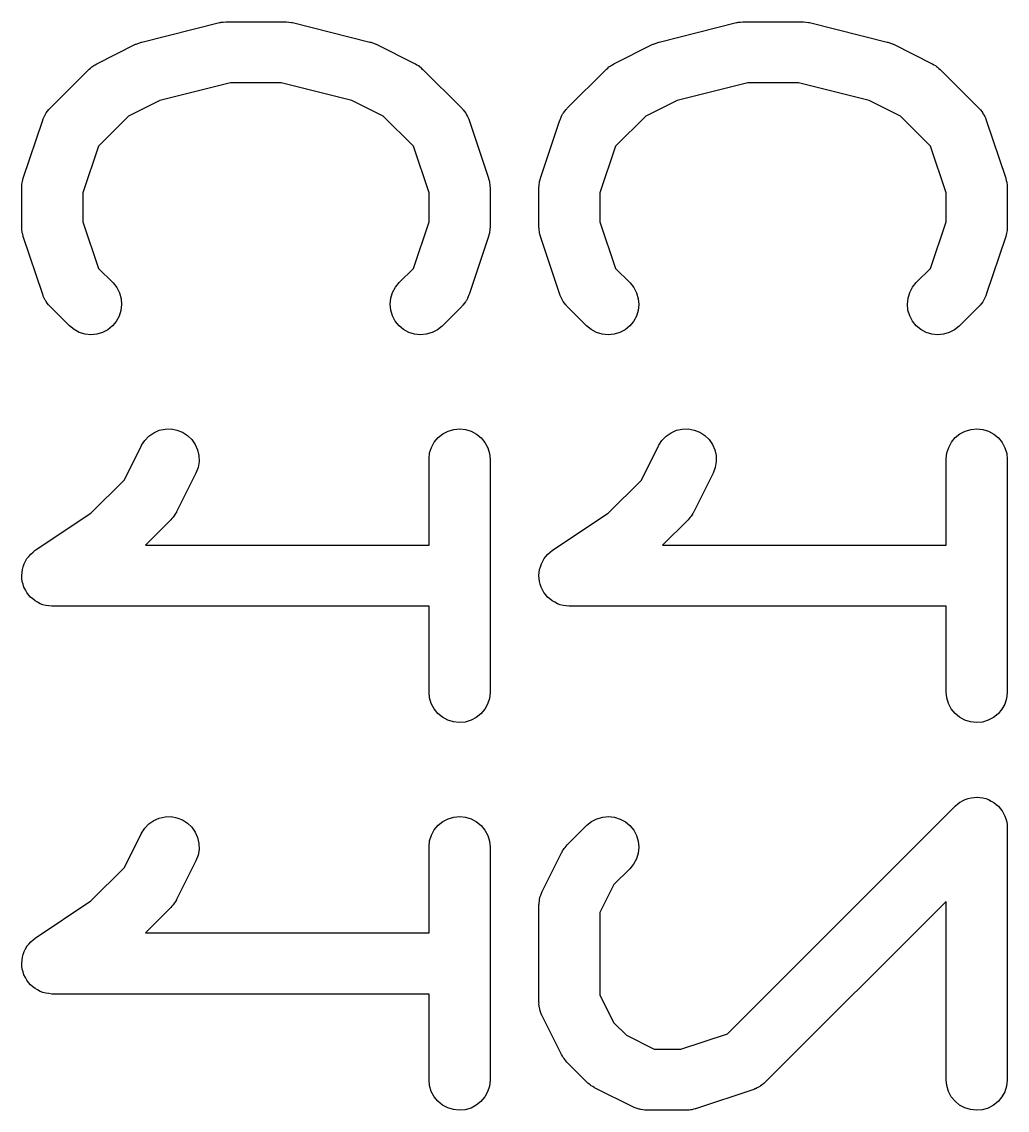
# Model space of a CAD drawing. Extents: x 4.68 to 8.48, y -4.54 to -1.84.
# Drawn here: x 6.3505 to 6.4458, y -4.5401 to -4.4349 of the extents above; entities that cross this region are included whole.
import ezdxf

# ---------------------------------------------------------------- set-up
doc = ezdxf.new("R2010")
doc.units = 0
doc.header["$MEASUREMENT"] = 0
doc.layers.add('BLACK', color=7, linetype='CONTINUOUS')

msp = doc.modelspace()

# ---------------------------------------------------------------- linework, layer by layer
at = {"layer": 'BLACK', "linetype": 'CONTINUOUS'}
for p, q in [((6.3621, -4.43683), (6.3696, -4.43495)), ((6.3696, -4.43495), (6.36964, -4.43494)), ((6.36964, -4.43494), (6.36969, -4.43494)), ((6.36969, -4.43494), (6.36974, -4.43492)), ((6.36974, -4.43492), (6.36997, -4.4349)), ((6.36997, -4.4349), (6.37021, -4.43487)), ((6.37021, -4.43487), (6.37026, -4.43487)), ((6.37026, -4.43487), (6.37031, -4.43487)), ((6.37031, -4.43487), (6.37594, -4.43487)), ((6.37594, -4.43487), (6.37598, -4.43487)), ((6.37598, -4.43487), (6.37603, -4.43487)), ((6.37603, -4.43487), (6.37608, -4.43487)), ((6.37608, -4.43487), (6.37632, -4.4349)), ((6.37632, -4.4349), (6.37655, -4.43493)), ((6.37655, -4.43493), (6.3766, -4.43495)), ((6.3766, -4.43495), (6.37665, -4.43495)), ((6.37665, -4.43495), (6.38415, -4.43683)), ((6.4121, -4.43683), (6.4196, -4.43495)), ((6.4196, -4.43495), (6.41964, -4.43494)), ((6.41964, -4.43494), (6.41969, -4.43494)), ((6.41969, -4.43494), (6.41974, -4.43492)), ((6.41974, -4.43492), (6.41997, -4.4349)), ((6.41997, -4.4349), (6.42021, -4.43487)), ((6.42021, -4.43487), (6.42026, -4.43487)), ((6.42026, -4.43487), (6.42031, -4.43487)), ((6.42031, -4.43487), (6.42594, -4.43487)), ((6.42594, -4.43487), (6.42598, -4.43487)), ((6.42598, -4.43487), (6.42603, -4.43487)), ((6.42603, -4.43487), (6.42608, -4.43487)), ((6.42608, -4.43487), (6.42632, -4.4349)), ((6.42632, -4.4349), (6.42655, -4.43493)), ((6.42655, -4.43493), (6.4266, -4.43495)), ((6.4266, -4.43495), (6.42665, -4.43495)), ((6.42665, -4.43495), (6.43415, -4.43683)), ((6.35774, -4.43893), (6.36149, -4.43705)), ((6.36149, -4.43705), (6.36153, -4.43703)), ((6.36153, -4.43703), (6.36154, -4.43703)), ((6.36154, -4.43703), (6.36156, -4.43702)), ((6.36156, -4.43702), (6.36181, -4.43693)), ((6.36181, -4.43693), (6.36207, -4.43684)), ((6.36207, -4.43684), (6.36208, -4.43683)), ((6.36208, -4.43683), (6.3621, -4.43683)), ((6.38415, -4.43683), (6.38419, -4.43684)), ((6.38419, -4.43684), (6.38421, -4.43684)), ((6.38421, -4.43684), (6.38422, -4.43685)), ((6.38422, -4.43685), (6.38448, -4.43694)), ((6.38448, -4.43694), (6.38473, -4.43704)), ((6.38473, -4.43704), (6.38474, -4.43705)), ((6.38474, -4.43705), (6.38476, -4.43705)), ((6.38476, -4.43705), (6.38851, -4.43893)), ((6.40774, -4.43893), (6.41149, -4.43705)), ((6.41149, -4.43705), (6.41153, -4.43703)), ((6.41153, -4.43703), (6.41154, -4.43703)), ((6.41154, -4.43703), (6.41156, -4.43702)), ((6.41156, -4.43702), (6.41181, -4.43693)), ((6.41181, -4.43693), (6.41207, -4.43684)), ((6.41207, -4.43684), (6.41208, -4.43683)), ((6.41208, -4.43683), (6.4121, -4.43683)), ((6.43415, -4.43683), (6.43419, -4.43684)), ((6.43419, -4.43684), (6.43421, -4.43684)), ((6.43421, -4.43684), (6.43422, -4.43685)), ((6.43422, -4.43685), (6.43448, -4.43694)), ((6.43448, -4.43694), (6.43473, -4.43704)), ((6.43473, -4.43704), (6.43474, -4.43705)), ((6.43474, -4.43705), (6.43476, -4.43705)), ((6.43476, -4.43705), (6.43851, -4.43893)), ((6.35323, -4.44323), (6.35698, -4.43948)), ((6.35698, -4.43948), (6.35701, -4.43945)), ((6.35701, -4.43945), (6.35714, -4.43935)), ((6.35714, -4.43935), (6.35726, -4.43923)), ((6.35726, -4.43923), (6.35736, -4.43917)), ((6.35736, -4.43917), (6.35746, -4.43909)), ((6.35746, -4.43909), (6.3576, -4.43902)), ((6.3576, -4.43902), (6.35774, -4.43893)), ((6.38851, -4.43893), (6.38854, -4.43895)), ((6.38854, -4.43895), (6.38868, -4.43904)), ((6.38868, -4.43904), (6.38883, -4.43911)), ((6.38883, -4.43911), (6.38892, -4.43919)), ((6.38892, -4.43919), (6.38903, -4.43926)), ((6.38903, -4.43926), (6.38915, -4.43938)), ((6.38915, -4.43938), (6.38927, -4.43948)), ((6.38927, -4.43948), (6.39302, -4.44323)), ((6.40323, -4.44323), (6.40698, -4.43948)), ((6.40698, -4.43948), (6.40701, -4.43945)), ((6.40701, -4.43945), (6.40714, -4.43935)), ((6.40714, -4.43935), (6.40726, -4.43923)), ((6.40726, -4.43923), (6.40736, -4.43917)), ((6.40736, -4.43917), (6.40746, -4.43909)), ((6.40746, -4.43909), (6.4076, -4.43902)), ((6.4076, -4.43902), (6.40774, -4.43893)), ((6.43851, -4.43893), (6.43854, -4.43895)), ((6.43854, -4.43895), (6.43868, -4.43904)), ((6.43868, -4.43904), (6.43883, -4.43911)), ((6.43883, -4.43911), (6.43892, -4.43919)), ((6.43892, -4.43919), (6.43903, -4.43926)), ((6.43903, -4.43926), (6.43915, -4.43938)), ((6.43915, -4.43938), (6.43927, -4.43948)), ((6.43927, -4.43948), (6.44302, -4.44323)), ((6.37068, -4.44077), (6.36384, -4.44248)), ((6.37557, -4.44077), (6.37068, -4.44077)), ((6.38241, -4.44248), (6.37557, -4.44077)), ((6.42068, -4.44077), (6.41384, -4.44248)), ((6.42557, -4.44077), (6.42068, -4.44077)), ((6.43241, -4.44248), (6.42557, -4.44077)), ((6.36384, -4.44248), (6.36081, -4.44399)), ((6.38544, -4.44399), (6.38241, -4.44248)), ((6.41384, -4.44248), (6.41081, -4.44399)), ((6.43544, -4.44399), (6.43241, -4.44248)), ((6.35259, -4.44418), (6.35268, -4.444)), ((6.35268, -4.444), (6.35277, -4.44382)), ((6.35277, -4.44382), (6.35282, -4.44375)), ((6.35282, -4.44375), (6.35286, -4.44368)), ((6.35286, -4.44368), (6.35299, -4.44352)), ((6.35299, -4.44352), (6.35311, -4.44336)), ((6.35311, -4.44336), (6.35317, -4.4433)), ((6.35317, -4.4433), (6.35323, -4.44323)), ((6.36081, -4.44399), (6.3579, -4.44691)), ((6.38835, -4.44691), (6.38544, -4.44399)), ((6.39302, -4.44323), (6.39305, -4.44326)), ((6.39305, -4.44326), (6.39311, -4.44333)), ((6.39311, -4.44333), (6.39317, -4.44339)), ((6.39317, -4.44339), (6.39329, -4.44355)), ((6.39329, -4.44355), (6.39341, -4.44371)), ((6.39341, -4.44371), (6.39345, -4.44379)), ((6.39345, -4.44379), (6.3935, -4.44386)), ((6.3935, -4.44386), (6.39358, -4.44404)), ((6.39358, -4.44404), (6.39368, -4.44422)), ((6.40259, -4.44418), (6.40268, -4.444)), ((6.40268, -4.444), (6.40277, -4.44382)), ((6.40277, -4.44382), (6.40282, -4.44375)), ((6.40282, -4.44375), (6.40286, -4.44368)), ((6.40286, -4.44368), (6.40299, -4.44352)), ((6.40299, -4.44352), (6.40311, -4.44336)), ((6.40311, -4.44336), (6.40317, -4.4433)), ((6.40317, -4.4433), (6.40323, -4.44323)), ((6.41081, -4.44399), (6.4079, -4.44691)), ((6.43835, -4.44691), (6.43544, -4.44399)), ((6.44302, -4.44323), (6.44305, -4.44326)), ((6.44305, -4.44326), (6.44311, -4.44333)), ((6.44311, -4.44333), (6.44317, -4.44339)), ((6.44317, -4.44339), (6.44329, -4.44355)), ((6.44329, -4.44355), (6.44341, -4.44371)), ((6.44341, -4.44371), (6.44345, -4.44379)), ((6.44345, -4.44379), (6.4435, -4.44386)), ((6.4435, -4.44386), (6.44358, -4.44404)), ((6.44358, -4.44404), (6.44368, -4.44422)), ((6.35064, -4.45001), (6.35251, -4.44438)), ((6.35251, -4.44438), (6.35253, -4.44434)), ((6.35253, -4.44434), (6.35256, -4.44427)), ((6.35256, -4.44427), (6.35259, -4.44418)), ((6.39368, -4.44422), (6.3937, -4.4443)), ((6.3937, -4.4443), (6.39374, -4.44438)), ((6.39374, -4.44438), (6.39561, -4.45001)), ((6.40064, -4.45001), (6.40251, -4.44438)), ((6.40251, -4.44438), (6.40253, -4.44434)), ((6.40253, -4.44434), (6.40256, -4.44427)), ((6.40256, -4.44427), (6.40259, -4.44418)), ((6.44368, -4.44422), (6.4437, -4.4443)), ((6.4437, -4.4443), (6.44374, -4.44438)), ((6.44374, -4.44438), (6.44561, -4.45001)), ((6.3579, -4.44691), (6.35639, -4.45142)), ((6.38986, -4.45142), (6.38835, -4.44691)), ((6.4079, -4.44691), (6.40639, -4.45142)), ((6.43986, -4.45142), (6.43835, -4.44691)), ((6.35054, -4.45045), (6.35055, -4.45033)), ((6.35055, -4.45033), (6.3506, -4.45017)), ((6.3506, -4.45017), (6.35064, -4.45001)), ((6.39561, -4.45001), (6.39562, -4.45005)), ((6.39562, -4.45005), (6.39566, -4.45021)), ((6.39566, -4.45021), (6.39571, -4.45037)), ((6.39571, -4.45037), (6.39572, -4.45049)), ((6.40054, -4.45045), (6.40055, -4.45033)), ((6.40055, -4.45033), (6.4006, -4.45017)), ((6.4006, -4.45017), (6.40064, -4.45001)), ((6.44561, -4.45001), (6.44562, -4.45005)), ((6.44562, -4.45005), (6.44566, -4.45021)), ((6.44566, -4.45021), (6.44571, -4.45037)), ((6.44571, -4.45037), (6.44572, -4.45049)), ((6.35049, -4.4509), (6.35051, -4.45074)), ((6.35049, -4.45094), (6.35049, -4.4509)), ((6.35049, -4.45469), (6.35049, -4.45094)), ((6.35051, -4.45057), (6.35054, -4.45045)), ((6.35051, -4.45074), (6.35051, -4.45057)), ((6.35639, -4.45142), (6.35639, -4.45421)), ((6.38986, -4.45421), (6.38986, -4.45142)), ((6.39572, -4.45049), (6.39574, -4.45061)), ((6.39574, -4.45061), (6.39575, -4.45078)), ((6.39575, -4.45078), (6.39576, -4.45094)), ((6.39576, -4.45094), (6.39576, -4.45469)), ((6.40049, -4.4509), (6.40051, -4.45074)), ((6.40049, -4.45094), (6.40049, -4.4509)), ((6.40049, -4.45469), (6.40049, -4.45094)), ((6.40051, -4.45057), (6.40054, -4.45045)), ((6.40051, -4.45074), (6.40051, -4.45057)), ((6.40639, -4.45142), (6.40639, -4.45421)), ((6.43986, -4.45421), (6.43986, -4.45142)), ((6.44572, -4.45049), (6.44574, -4.45061)), ((6.44574, -4.45061), (6.44575, -4.45078)), ((6.44575, -4.45078), (6.44576, -4.45094)), ((6.44576, -4.45094), (6.44576, -4.45469)), ((6.35639, -4.45421), (6.3579, -4.45872)), ((6.38835, -4.45872), (6.38986, -4.45421)), ((6.40639, -4.45421), (6.4079, -4.45872)), ((6.43835, -4.45872), (6.43986, -4.45421)), ((6.3505, -4.45486), (6.35049, -4.45469)), ((6.35051, -4.45502), (6.3505, -4.45486)), ((6.35053, -4.45514), (6.35051, -4.45502)), ((6.35054, -4.45527), (6.35053, -4.45514)), ((6.35059, -4.45542), (6.35054, -4.45527)), ((6.35063, -4.45559), (6.35059, -4.45542)), ((6.35064, -4.45563), (6.35063, -4.45559)), ((6.35251, -4.46125), (6.35064, -4.45563)), ((6.39561, -4.45563), (6.39374, -4.46125)), ((6.39565, -4.45546), (6.39561, -4.45563)), ((6.3957, -4.45531), (6.39565, -4.45546)), ((6.39571, -4.45518), (6.3957, -4.45531)), ((6.39574, -4.45506), (6.39571, -4.45518)), ((6.39576, -4.45473), (6.39574, -4.4549)), ((6.39574, -4.4549), (6.39574, -4.45506)), ((6.39576, -4.45469), (6.39576, -4.45473)), ((6.4005, -4.45486), (6.40049, -4.45469)), ((6.40051, -4.45502), (6.4005, -4.45486)), ((6.40053, -4.45514), (6.40051, -4.45502)), ((6.40054, -4.45527), (6.40053, -4.45514)), ((6.40059, -4.45542), (6.40054, -4.45527)), ((6.40063, -4.45559), (6.40059, -4.45542)), ((6.40064, -4.45563), (6.40063, -4.45559)), ((6.40251, -4.46125), (6.40064, -4.45563)), ((6.44561, -4.45563), (6.44374, -4.46125)), ((6.44565, -4.45546), (6.44561, -4.45563)), ((6.4457, -4.45531), (6.44565, -4.45546)), ((6.44571, -4.45518), (6.4457, -4.45531)), ((6.44574, -4.45506), (6.44571, -4.45518)), ((6.44576, -4.45473), (6.44574, -4.4549)), ((6.44574, -4.4549), (6.44574, -4.45506)), ((6.44576, -4.45469), (6.44576, -4.45473)), ((6.3579, -4.45872), (6.35928, -4.4601)), ((6.38697, -4.4601), (6.38835, -4.45872)), ((6.4079, -4.45872), (6.40928, -4.4601)), ((6.43697, -4.4601), (6.43835, -4.45872)), ((6.35928, -4.4601), (6.35931, -4.46013)), ((6.35931, -4.46013), (6.35967, -4.46058)), ((6.35967, -4.46058), (6.35993, -4.46109)), ((6.38633, -4.46106), (6.38661, -4.46055)), ((6.38661, -4.46055), (6.38697, -4.4601)), ((6.40928, -4.4601), (6.40931, -4.46013)), ((6.40931, -4.46013), (6.40967, -4.46058)), ((6.40967, -4.46058), (6.40993, -4.46109)), ((6.43633, -4.46106), (6.43661, -4.46055)), ((6.43661, -4.46055), (6.43697, -4.4601)), ((6.35255, -4.46133), (6.35251, -4.46125)), ((6.35257, -4.46141), (6.35255, -4.46133)), ((6.35267, -4.46159), (6.35257, -4.46141)), ((6.35275, -4.46178), (6.35267, -4.46159)), ((6.3528, -4.46185), (6.35275, -4.46178)), ((6.35284, -4.46192), (6.3528, -4.46185)), ((6.35296, -4.46208), (6.35284, -4.46192)), ((6.35993, -4.46109), (6.36009, -4.46165)), ((6.36009, -4.46165), (6.36014, -4.46222)), ((6.38611, -4.46218), (6.38617, -4.46161)), ((6.38617, -4.46161), (6.38633, -4.46106)), ((6.39339, -4.46196), (6.39326, -4.46211)), ((6.39343, -4.46188), (6.39339, -4.46196)), ((6.39348, -4.46181), (6.39343, -4.46188)), ((6.39357, -4.46163), (6.39348, -4.46181)), ((6.39366, -4.46145), (6.39357, -4.46163)), ((6.39369, -4.46137), (6.39366, -4.46145)), ((6.39372, -4.46129), (6.39369, -4.46137)), ((6.39374, -4.46125), (6.39372, -4.46129)), ((6.40255, -4.46133), (6.40251, -4.46125)), ((6.40257, -4.46141), (6.40255, -4.46133)), ((6.40267, -4.46159), (6.40257, -4.46141)), ((6.40275, -4.46178), (6.40267, -4.46159)), ((6.4028, -4.46185), (6.40275, -4.46178)), ((6.40284, -4.46192), (6.4028, -4.46185)), ((6.40296, -4.46208), (6.40284, -4.46192)), ((6.40993, -4.46109), (6.41009, -4.46165)), ((6.41009, -4.46165), (6.41014, -4.46222)), ((6.43611, -4.46218), (6.43617, -4.46161)), ((6.43617, -4.46161), (6.43633, -4.46106)), ((6.44339, -4.46196), (6.44326, -4.46211)), ((6.44343, -4.46188), (6.44339, -4.46196)), ((6.44348, -4.46181), (6.44343, -4.46188)), ((6.44357, -4.46163), (6.44348, -4.46181)), ((6.44366, -4.46145), (6.44357, -4.46163)), ((6.44369, -4.46137), (6.44366, -4.46145)), ((6.44372, -4.46129), (6.44369, -4.46137)), ((6.44374, -4.46125), (6.44372, -4.46129)), ((6.35308, -4.46225), (6.35296, -4.46208)), ((6.35314, -4.46231), (6.35308, -4.46225)), ((6.3532, -4.46237), (6.35314, -4.46231)), ((6.35323, -4.4624), (6.3532, -4.46237)), ((6.3551, -4.46428), (6.35323, -4.4624)), ((6.36008, -4.46279), (6.35991, -4.46334)), ((6.36014, -4.46222), (6.36008, -4.46279)), ((6.38616, -4.46275), (6.38611, -4.46218)), ((6.38633, -4.46331), (6.38616, -4.46275)), ((6.39302, -4.4624), (6.39115, -4.46428)), ((6.39308, -4.46234), (6.39302, -4.4624)), ((6.39314, -4.46228), (6.39308, -4.46234)), ((6.39326, -4.46211), (6.39314, -4.46228)), ((6.40308, -4.46225), (6.40296, -4.46208)), ((6.40314, -4.46231), (6.40308, -4.46225)), ((6.4032, -4.46237), (6.40314, -4.46231)), ((6.40323, -4.4624), (6.4032, -4.46237)), ((6.4051, -4.46428), (6.40323, -4.4624)), ((6.41008, -4.46279), (6.40991, -4.46334)), ((6.41014, -4.46222), (6.41008, -4.46279)), ((6.43616, -4.46275), (6.43611, -4.46218)), ((6.43633, -4.46331), (6.43616, -4.46275)), ((6.44302, -4.4624), (6.44115, -4.46428)), ((6.44308, -4.46234), (6.44302, -4.4624)), ((6.44314, -4.46228), (6.44308, -4.46234)), ((6.44326, -4.46211), (6.44314, -4.46228)), ((6.35963, -4.46385), (6.35926, -4.46429)), ((6.35991, -4.46334), (6.35963, -4.46385)), ((6.3866, -4.46382), (6.38633, -4.46331)), ((6.38696, -4.46426), (6.3866, -4.46382)), ((6.40963, -4.46385), (6.40926, -4.46429)), ((6.40991, -4.46334), (6.40963, -4.46385)), ((6.4366, -4.46382), (6.43633, -4.46331)), ((6.43696, -4.46426), (6.4366, -4.46382)), ((6.35555, -4.46464), (6.3551, -4.46428)), ((6.35605, -4.46492), (6.35555, -4.46464)), ((6.35661, -4.46509), (6.35605, -4.46492)), ((6.35718, -4.46514), (6.35661, -4.46509)), ((6.35775, -4.46509), (6.35718, -4.46514)), ((6.35831, -4.46492), (6.35775, -4.46509)), ((6.35882, -4.46466), (6.35831, -4.46492)), ((6.35926, -4.46429), (6.35882, -4.46466)), ((6.3874, -4.46463), (6.38696, -4.46426)), ((6.38791, -4.46491), (6.3874, -4.46463)), ((6.38846, -4.46508), (6.38791, -4.46491)), ((6.38903, -4.46514), (6.38846, -4.46508)), ((6.3896, -4.46509), (6.38903, -4.46514)), ((6.39016, -4.46493), (6.3896, -4.46509)), ((6.39067, -4.46467), (6.39016, -4.46493)), ((6.39112, -4.46431), (6.39067, -4.46467)), ((6.39115, -4.46428), (6.39112, -4.46431)), ((6.40555, -4.46464), (6.4051, -4.46428)), ((6.40605, -4.46492), (6.40555, -4.46464)), ((6.40661, -4.46509), (6.40605, -4.46492)), ((6.40718, -4.46514), (6.40661, -4.46509)), ((6.40775, -4.46509), (6.40718, -4.46514)), ((6.40831, -4.46492), (6.40775, -4.46509)), ((6.40882, -4.46466), (6.40831, -4.46492)), ((6.40926, -4.46429), (6.40882, -4.46466)), ((6.4374, -4.46463), (6.43696, -4.46426)), ((6.43791, -4.46491), (6.4374, -4.46463)), ((6.43846, -4.46508), (6.43791, -4.46491)), ((6.43903, -4.46514), (6.43846, -4.46508)), ((6.4396, -4.46509), (6.43903, -4.46514)), ((6.44016, -4.46493), (6.4396, -4.46509)), ((6.44067, -4.46467), (6.44016, -4.46493)), ((6.44112, -4.46431), (6.44067, -4.46467)), ((6.44115, -4.46428), (6.44112, -4.46431)), ((6.36326, -4.47461), (6.36378, -4.47438)), ((6.36378, -4.47438), (6.36435, -4.47426)), ((6.36435, -4.47426), (6.36492, -4.47425)), ((6.36492, -4.47425), (6.36549, -4.47435)), ((6.36549, -4.47435), (6.36603, -4.47456)), ((6.36603, -4.47456), (6.36651, -4.47487)), ((6.39119, -4.47472), (6.3917, -4.47445)), ((6.3917, -4.47445), (6.39226, -4.47429)), ((6.39226, -4.47429), (6.39283, -4.47424)), ((6.39283, -4.47424), (6.3934, -4.4743)), ((6.3934, -4.4743), (6.39395, -4.47447)), ((6.39395, -4.47447), (6.39446, -4.47474)), ((6.41326, -4.47461), (6.41378, -4.47438)), ((6.41378, -4.47438), (6.41435, -4.47426)), ((6.41435, -4.47426), (6.41492, -4.47425)), ((6.41492, -4.47425), (6.41549, -4.47435)), ((6.41549, -4.47435), (6.41603, -4.47456)), ((6.41603, -4.47456), (6.41651, -4.47487)), ((6.44119, -4.47472), (6.4417, -4.47445)), ((6.4417, -4.47445), (6.44226, -4.47429)), ((6.44226, -4.47429), (6.44283, -4.47424)), ((6.44283, -4.47424), (6.4434, -4.4743)), ((6.4434, -4.4743), (6.44395, -4.47447)), ((6.44395, -4.47447), (6.44446, -4.47474)), ((6.36207, -4.47583), (6.36238, -4.47535)), ((6.36238, -4.47535), (6.36278, -4.47493)), ((6.36278, -4.47493), (6.36326, -4.47461)), ((6.36651, -4.47487), (6.36693, -4.47527)), ((6.36693, -4.47527), (6.36726, -4.47574)), ((6.3901, -4.47603), (6.39037, -4.47552)), ((6.39037, -4.47552), (6.39074, -4.47508)), ((6.39074, -4.47508), (6.39119, -4.47472)), ((6.39446, -4.47474), (6.39491, -4.47511)), ((6.39491, -4.47511), (6.39527, -4.47555)), ((6.39527, -4.47555), (6.39554, -4.47606)), ((6.41207, -4.47583), (6.41238, -4.47535)), ((6.41238, -4.47535), (6.41278, -4.47493)), ((6.41278, -4.47493), (6.41326, -4.47461)), ((6.41651, -4.47487), (6.41693, -4.47527)), ((6.41693, -4.47527), (6.41726, -4.47574)), ((6.4401, -4.47603), (6.44037, -4.47552)), ((6.44037, -4.47552), (6.44074, -4.47508)), ((6.44074, -4.47508), (6.44119, -4.47472)), ((6.44446, -4.47474), (6.44491, -4.47511)), ((6.44491, -4.47511), (6.44527, -4.47555)), ((6.44527, -4.47555), (6.44554, -4.47606)), ((6.36039, -4.47919), (6.36205, -4.47587)), ((6.36205, -4.47587), (6.36207, -4.47583)), ((6.36726, -4.47574), (6.36749, -4.47626)), ((6.36749, -4.47626), (6.36762, -4.47683)), ((6.38986, -4.47715), (6.38992, -4.47657)), ((6.38992, -4.47657), (6.3901, -4.47603)), ((6.39554, -4.47606), (6.39571, -4.47662)), ((6.39571, -4.47662), (6.39576, -4.47719)), ((6.41039, -4.47919), (6.41205, -4.47587)), ((6.41205, -4.47587), (6.41207, -4.47583)), ((6.41726, -4.47574), (6.41749, -4.47626)), ((6.41749, -4.47626), (6.41762, -4.47683)), ((6.43986, -4.47715), (6.43992, -4.47657)), ((6.43992, -4.47657), (6.4401, -4.47603)), ((6.44554, -4.47606), (6.44571, -4.47662)), ((6.44571, -4.47662), (6.44576, -4.47719)), ((6.36763, -4.4774), (6.36754, -4.47797)), ((6.36762, -4.47683), (6.36763, -4.4774)), ((6.38986, -4.47719), (6.38986, -4.47715)), ((6.38986, -4.48548), (6.38986, -4.47719)), ((6.39576, -4.47719), (6.39576, -4.49969)), ((6.41763, -4.4774), (6.41754, -4.47797)), ((6.41762, -4.47683), (6.41763, -4.4774)), ((6.43986, -4.47719), (6.43986, -4.47715)), ((6.43986, -4.48548), (6.43986, -4.47719)), ((6.44576, -4.47719), (6.44576, -4.49969)), ((6.36733, -4.47851), (6.36546, -4.48226)), ((6.36754, -4.47797), (6.36733, -4.47851)), ((6.41733, -4.47851), (6.41546, -4.48226)), ((6.41754, -4.47797), (6.41733, -4.47851)), ((6.35718, -4.48239), (6.36039, -4.47919)), ((6.40718, -4.48239), (6.41039, -4.47919)), ((6.3518, -4.48598), (6.35718, -4.48239)), ((6.36501, -4.4829), (6.3649, -4.48303)), ((6.36512, -4.48278), (6.36501, -4.4829)), ((6.36519, -4.48268), (6.36512, -4.48278)), ((6.36527, -4.48258), (6.36519, -4.48268)), ((6.36535, -4.48243), (6.36527, -4.48258)), ((6.36544, -4.4823), (6.36535, -4.48243)), ((6.36546, -4.48226), (6.36544, -4.4823)), ((6.4018, -4.48598), (6.40718, -4.48239)), ((6.41501, -4.4829), (6.4149, -4.48303)), ((6.41512, -4.48278), (6.41501, -4.4829)), ((6.41519, -4.48268), (6.41512, -4.48278)), ((6.41527, -4.48258), (6.41519, -4.48268)), ((6.41535, -4.48243), (6.41527, -4.48258)), ((6.41544, -4.4823), (6.41535, -4.48243)), ((6.41546, -4.48226), (6.41544, -4.4823)), ((6.3649, -4.48303), (6.36244, -4.48548)), ((6.4149, -4.48303), (6.41244, -4.48548)), ((6.35136, -4.48634), (6.35158, -4.48617)), ((6.35158, -4.48617), (6.3518, -4.48598)), ((6.36244, -4.48548), (6.38986, -4.48548)), ((6.40136, -4.48634), (6.40158, -4.48617)), ((6.40158, -4.48617), (6.4018, -4.48598)), ((6.41244, -4.48548), (6.43986, -4.48548)), ((6.35072, -4.48729), (6.35086, -4.48703)), ((6.35086, -4.48703), (6.35099, -4.48679)), ((6.35099, -4.48679), (6.35117, -4.48657)), ((6.35099, -4.48679), (6.35099, -4.48679)), ((6.35099, -4.48679), (6.35099, -4.48679)), ((6.35117, -4.48657), (6.35136, -4.48635)), ((6.35136, -4.48635), (6.35136, -4.48634)), ((6.35136, -4.48634), (6.35136, -4.48634)), ((6.40072, -4.48729), (6.40086, -4.48703)), ((6.40086, -4.48703), (6.40099, -4.48679)), ((6.40099, -4.48679), (6.40117, -4.48657)), ((6.40099, -4.48679), (6.40099, -4.48679)), ((6.40099, -4.48679), (6.40099, -4.48679)), ((6.40117, -4.48657), (6.40136, -4.48635)), ((6.40136, -4.48635), (6.40136, -4.48634)), ((6.40136, -4.48634), (6.40136, -4.48634)), ((6.35049, -4.48842), (6.35052, -4.48814)), ((6.35052, -4.48814), (6.35055, -4.48785)), ((6.35055, -4.48784), (6.35063, -4.48757)), ((6.35055, -4.48785), (6.35055, -4.48784)), ((6.35055, -4.48785), (6.35055, -4.48785)), ((6.35063, -4.48757), (6.35072, -4.4873)), ((6.35072, -4.4873), (6.35072, -4.48729)), ((6.35072, -4.4873), (6.35072, -4.4873)), ((6.40049, -4.48842), (6.40052, -4.48814)), ((6.40052, -4.48814), (6.40055, -4.48785)), ((6.40055, -4.48784), (6.40063, -4.48757)), ((6.40055, -4.48785), (6.40055, -4.48784)), ((6.40055, -4.48785), (6.40055, -4.48785)), ((6.40063, -4.48757), (6.40072, -4.4873)), ((6.40072, -4.4873), (6.40072, -4.48729)), ((6.40072, -4.4873), (6.40072, -4.4873)), ((6.35051, -4.48871), (6.35049, -4.48842)), ((6.35049, -4.48842), (6.35049, -4.48842)), ((6.35049, -4.48842), (6.35049, -4.48842)), ((6.35054, -4.48899), (6.35051, -4.48871)), ((6.35054, -4.489), (6.35054, -4.48899)), ((6.35054, -4.48899), (6.35054, -4.48899)), ((6.35062, -4.48927), (6.35054, -4.489)), ((6.3507, -4.48954), (6.35062, -4.48927)), ((6.40051, -4.48871), (6.40049, -4.48842)), ((6.40049, -4.48842), (6.40049, -4.48842)), ((6.40049, -4.48842), (6.40049, -4.48842)), ((6.40054, -4.48899), (6.40051, -4.48871)), ((6.40054, -4.489), (6.40054, -4.48899)), ((6.40054, -4.48899), (6.40054, -4.48899)), ((6.40062, -4.48927), (6.40054, -4.489)), ((6.4007, -4.48954), (6.40062, -4.48927)), ((6.3507, -4.48955), (6.3507, -4.48954)), ((6.35084, -4.48981), (6.3507, -4.48955)), ((6.3507, -4.48955), (6.3507, -4.48955)), ((6.35097, -4.49005), (6.35084, -4.48981)), ((6.35097, -4.49006), (6.35097, -4.49005)), ((6.35115, -4.49028), (6.35097, -4.49006)), ((6.35097, -4.49006), (6.35097, -4.49006)), ((6.35133, -4.4905), (6.35115, -4.49028)), ((6.4007, -4.48955), (6.4007, -4.48954)), ((6.40084, -4.48981), (6.4007, -4.48955)), ((6.4007, -4.48955), (6.4007, -4.48955)), ((6.40097, -4.49005), (6.40084, -4.48981)), ((6.40097, -4.49006), (6.40097, -4.49005)), ((6.40115, -4.49028), (6.40097, -4.49006)), ((6.40097, -4.49006), (6.40097, -4.49006)), ((6.40133, -4.4905), (6.40115, -4.49028)), ((6.35133, -4.49051), (6.35133, -4.4905)), ((6.35133, -4.4905), (6.35133, -4.4905)), ((6.35155, -4.49069), (6.35133, -4.49051)), ((6.35177, -4.49087), (6.35155, -4.49069)), ((6.35178, -4.49088), (6.35177, -4.49087)), ((6.35177, -4.49087), (6.35177, -4.49087)), ((6.35202, -4.49101), (6.35178, -4.49088)), ((6.35228, -4.49115), (6.35202, -4.49101)), ((6.35254, -4.49124), (6.35228, -4.49115)), ((6.35228, -4.49115), (6.35228, -4.49115)), ((6.35228, -4.49115), (6.35228, -4.49115)), ((6.35283, -4.49133), (6.35254, -4.49124)), ((6.35312, -4.49136), (6.35283, -4.49133)), ((6.35283, -4.49133), (6.35283, -4.49133)), ((6.35283, -4.49133), (6.35283, -4.49133)), ((6.3534, -4.49139), (6.35312, -4.49136)), ((6.35344, -4.49139), (6.3534, -4.49139)), ((6.3534, -4.49139), (6.3534, -4.49139)), ((6.3534, -4.49139), (6.3534, -4.49139)), ((6.3534, -4.49139), (6.3534, -4.49139)), ((6.38986, -4.49139), (6.35344, -4.49139)), ((6.38986, -4.49969), (6.38986, -4.49139)), ((6.40133, -4.49051), (6.40133, -4.4905)), ((6.40133, -4.4905), (6.40133, -4.4905)), ((6.40155, -4.49069), (6.40133, -4.49051)), ((6.40177, -4.49087), (6.40155, -4.49069)), ((6.40178, -4.49088), (6.40177, -4.49087)), ((6.40177, -4.49087), (6.40177, -4.49087)), ((6.40202, -4.49101), (6.40178, -4.49088)), ((6.40228, -4.49115), (6.40202, -4.49101)), ((6.40254, -4.49124), (6.40228, -4.49115)), ((6.40228, -4.49115), (6.40228, -4.49115)), ((6.40228, -4.49115), (6.40228, -4.49115)), ((6.40283, -4.49133), (6.40254, -4.49124)), ((6.40312, -4.49136), (6.40283, -4.49133)), ((6.40283, -4.49133), (6.40283, -4.49133)), ((6.40283, -4.49133), (6.40283, -4.49133)), ((6.4034, -4.49139), (6.40312, -4.49136)), ((6.40344, -4.49139), (6.4034, -4.49139)), ((6.4034, -4.49139), (6.4034, -4.49139)), ((6.4034, -4.49139), (6.4034, -4.49139)), ((6.4034, -4.49139), (6.4034, -4.49139)), ((6.43986, -4.49139), (6.40344, -4.49139)), ((6.43986, -4.49969), (6.43986, -4.49139)), ((6.38991, -4.50026), (6.38986, -4.49969)), ((6.39576, -4.49973), (6.3957, -4.5003)), ((6.39576, -4.49969), (6.39576, -4.49973)), ((6.43991, -4.50026), (6.43986, -4.49969)), ((6.44576, -4.49973), (6.4457, -4.5003)), ((6.44576, -4.49969), (6.44576, -4.49973)), ((6.39008, -4.50081), (6.38991, -4.50026)), ((6.39035, -4.50132), (6.39008, -4.50081)), ((6.39552, -4.50085), (6.39525, -4.50135)), ((6.3957, -4.5003), (6.39552, -4.50085)), ((6.44008, -4.50081), (6.43991, -4.50026)), ((6.44035, -4.50132), (6.44008, -4.50081)), ((6.44552, -4.50085), (6.44525, -4.50135)), ((6.4457, -4.5003), (6.44552, -4.50085)), ((6.39072, -4.50177), (6.39035, -4.50132)), ((6.39116, -4.50213), (6.39072, -4.50177)), ((6.39488, -4.5018), (6.39443, -4.50216)), ((6.39525, -4.50135), (6.39488, -4.5018)), ((6.44072, -4.50177), (6.44035, -4.50132)), ((6.44116, -4.50213), (6.44072, -4.50177)), ((6.44488, -4.5018), (6.44443, -4.50216)), ((6.44525, -4.50135), (6.44488, -4.5018)), ((6.39167, -4.50241), (6.39116, -4.50213)), ((6.39222, -4.50258), (6.39167, -4.50241)), ((6.39279, -4.50264), (6.39222, -4.50258)), ((6.39336, -4.50259), (6.39279, -4.50264)), ((6.39392, -4.50242), (6.39336, -4.50259)), ((6.39443, -4.50216), (6.39392, -4.50242)), ((6.44167, -4.50241), (6.44116, -4.50213)), ((6.44222, -4.50258), (6.44167, -4.50241)), ((6.44279, -4.50264), (6.44222, -4.50258)), ((6.44336, -4.50259), (6.44279, -4.50264)), ((6.44392, -4.50242), (6.44336, -4.50259)), ((6.44443, -4.50216), (6.44392, -4.50242)), ((6.44098, -4.51051), (6.44119, -4.51034)), ((6.44119, -4.51034), (6.4412, -4.51034)), ((6.4412, -4.51033), (6.44145, -4.5102)), ((6.4412, -4.51034), (6.4412, -4.51033)), ((6.44145, -4.5102), (6.4417, -4.51007)), ((6.4417, -4.51007), (6.44171, -4.51007)), ((6.44171, -4.51007), (6.44198, -4.50999)), ((6.44171, -4.51007), (6.44171, -4.51007)), ((6.44198, -4.50999), (6.44226, -4.50991)), ((6.44226, -4.50991), (6.44226, -4.50991)), ((6.44226, -4.50991), (6.44227, -4.50991)), ((6.44227, -4.50991), (6.44255, -4.50988)), ((6.44255, -4.50988), (6.44283, -4.50986)), ((6.44283, -4.50986), (6.44284, -4.50986)), ((6.44284, -4.50986), (6.44284, -4.50986)), ((6.44284, -4.50986), (6.44312, -4.50989)), ((6.44312, -4.50989), (6.4434, -4.50992)), ((6.4434, -4.50992), (6.44341, -4.50992)), ((6.44341, -4.50992), (6.44341, -4.50992)), ((6.44341, -4.50992), (6.44368, -4.51)), ((6.44368, -4.51), (6.44395, -4.51009)), ((6.44395, -4.51009), (6.44396, -4.51009)), ((6.44396, -4.51009), (6.44396, -4.51009)), ((6.44396, -4.51009), (6.44421, -4.51023)), ((6.44421, -4.51023), (6.44446, -4.51036)), ((6.44446, -4.51036), (6.44447, -4.51036)), ((6.44447, -4.51036), (6.44447, -4.51037)), ((6.44447, -4.51037), (6.44468, -4.51055)), ((6.41872, -4.53273), (6.44072, -4.51072)), ((6.44072, -4.51072), (6.44074, -4.5107)), ((6.44074, -4.5107), (6.44075, -4.51069)), ((6.44074, -4.5107), (6.44074, -4.5107)), ((6.44074, -4.5107), (6.44074, -4.5107)), ((6.44075, -4.51069), (6.44098, -4.51051)), ((6.44468, -4.51055), (6.44491, -4.51073)), ((6.44491, -4.51073), (6.44491, -4.51073)), ((6.44491, -4.51073), (6.44491, -4.51074)), ((6.44491, -4.51074), (6.44509, -4.51095)), ((6.44509, -4.51095), (6.44527, -4.51118)), ((6.44527, -4.51118), (6.44527, -4.51118)), ((6.44527, -4.51118), (6.44528, -4.51118)), ((6.44528, -4.51118), (6.44541, -4.51144)), ((6.44541, -4.51144), (6.44554, -4.51168)), ((6.36238, -4.51284), (6.36278, -4.51243)), ((6.36278, -4.51243), (6.36326, -4.5121)), ((6.36326, -4.5121), (6.36378, -4.51187)), ((6.36378, -4.51187), (6.36435, -4.51175)), ((6.36435, -4.51175), (6.36492, -4.51174)), ((6.36492, -4.51174), (6.36549, -4.51184)), ((6.36549, -4.51184), (6.36603, -4.51205)), ((6.36603, -4.51205), (6.36651, -4.51236)), ((6.36651, -4.51236), (6.36693, -4.51276)), ((6.39074, -4.51257), (6.39119, -4.51221)), ((6.39119, -4.51221), (6.3917, -4.51195)), ((6.3917, -4.51195), (6.39226, -4.51178)), ((6.39226, -4.51178), (6.39283, -4.51173)), ((6.39283, -4.51173), (6.3934, -4.51179)), ((6.3934, -4.51179), (6.39395, -4.51196)), ((6.39395, -4.51196), (6.39446, -4.51224)), ((6.39446, -4.51224), (6.39491, -4.5126)), ((6.40513, -4.51257), (6.40558, -4.51221)), ((6.40558, -4.51221), (6.40609, -4.51194)), ((6.40609, -4.51194), (6.40665, -4.51178)), ((6.40665, -4.51178), (6.40722, -4.51173)), ((6.40722, -4.51173), (6.40779, -4.51179)), ((6.40779, -4.51179), (6.40834, -4.51197)), ((6.40834, -4.51197), (6.40885, -4.51224)), ((6.40885, -4.51224), (6.40929, -4.51261)), ((6.44554, -4.51168), (6.44554, -4.51169)), ((6.44554, -4.51169), (6.44554, -4.51169)), ((6.44554, -4.51169), (6.44562, -4.51196)), ((6.44562, -4.51196), (6.44571, -4.51224)), ((6.44571, -4.51224), (6.44571, -4.51224)), ((6.44571, -4.51224), (6.44571, -4.51225)), ((6.44571, -4.51225), (6.44574, -4.51253)), ((6.36039, -4.51668), (6.36205, -4.51336)), ((6.36205, -4.51336), (6.36207, -4.51333)), ((6.36207, -4.51333), (6.36238, -4.51284)), ((6.36693, -4.51276), (6.36726, -4.51323)), ((6.36726, -4.51323), (6.36749, -4.51376)), ((6.38992, -4.51407), (6.3901, -4.51352)), ((6.3901, -4.51352), (6.39037, -4.51302)), ((6.39037, -4.51302), (6.39074, -4.51257)), ((6.39491, -4.5126), (6.39527, -4.51305)), ((6.39527, -4.51305), (6.39554, -4.51356)), ((6.40323, -4.51447), (6.4051, -4.5126)), ((6.4051, -4.5126), (6.40513, -4.51257)), ((6.40929, -4.51261), (6.40965, -4.51306)), ((6.40965, -4.51306), (6.40992, -4.51357)), ((6.44574, -4.51253), (6.44576, -4.51281)), ((6.44576, -4.51281), (6.44576, -4.53718)), ((6.36749, -4.51376), (6.36762, -4.51432)), ((6.36762, -4.51432), (6.36763, -4.5149)), ((6.38986, -4.51464), (6.38992, -4.51407)), ((6.39554, -4.51356), (6.39571, -4.51411)), ((6.39571, -4.51411), (6.39576, -4.51468)), ((6.40301, -4.51472), (6.40312, -4.5146)), ((6.40312, -4.5146), (6.40323, -4.51447)), ((6.40992, -4.51357), (6.41009, -4.51412)), ((6.41009, -4.51412), (6.41014, -4.51469)), ((6.36754, -4.51547), (6.36733, -4.516)), ((6.36763, -4.5149), (6.36754, -4.51547)), ((6.38986, -4.51468), (6.38986, -4.51464)), ((6.38986, -4.52298), (6.38986, -4.51468)), ((6.39576, -4.51468), (6.39576, -4.53718)), ((6.4008, -4.51899), (6.40267, -4.51524)), ((6.40267, -4.51524), (6.40269, -4.5152)), ((6.40269, -4.5152), (6.40278, -4.51506)), ((6.40278, -4.51506), (6.40286, -4.51492)), ((6.40286, -4.51492), (6.40294, -4.51482)), ((6.40294, -4.51482), (6.40301, -4.51472)), ((6.41008, -4.51527), (6.40992, -4.51582)), ((6.41014, -4.51469), (6.41008, -4.51527)), ((6.35718, -4.51989), (6.36039, -4.51668)), ((6.36733, -4.516), (6.36546, -4.51975)), ((6.40964, -4.51633), (6.40928, -4.51677)), ((6.40992, -4.51582), (6.40964, -4.51633)), ((6.40928, -4.51677), (6.40774, -4.51831)), ((6.40774, -4.51831), (6.40639, -4.52101)), ((6.36544, -4.51979), (6.36535, -4.51993)), ((6.36546, -4.51975), (6.36544, -4.51979)), ((6.40053, -4.51989), (6.40055, -4.51969)), ((6.40055, -4.51969), (6.40058, -4.51961)), ((6.40058, -4.51961), (6.40059, -4.51953)), ((6.40059, -4.51953), (6.40067, -4.51934)), ((6.40067, -4.51934), (6.40073, -4.51915)), ((6.40073, -4.51915), (6.40077, -4.51907)), ((6.40077, -4.51907), (6.4008, -4.51899)), ((6.3518, -4.52348), (6.35718, -4.51989)), ((6.3649, -4.52052), (6.36244, -4.52298)), ((6.36501, -4.52039), (6.3649, -4.52052)), ((6.36512, -4.52027), (6.36501, -4.52039)), ((6.36519, -4.52017), (6.36512, -4.52027)), ((6.36527, -4.52008), (6.36519, -4.52017)), ((6.36535, -4.51993), (6.36527, -4.52008)), ((6.40049, -4.52027), (6.4005, -4.52018)), ((6.40049, -4.52031), (6.40049, -4.52027)), ((6.40049, -4.52968), (6.40049, -4.52031)), ((6.4005, -4.52009), (6.40053, -4.51989)), ((6.4005, -4.52018), (6.4005, -4.52009)), ((6.43986, -4.51994), (6.4224, -4.53739)), ((6.43986, -4.53718), (6.43986, -4.51994)), ((6.40639, -4.52101), (6.40639, -4.52899)), ((6.36244, -4.52298), (6.38986, -4.52298)), ((6.35099, -4.52428), (6.35117, -4.52406)), ((6.35117, -4.52406), (6.35136, -4.52384)), ((6.35136, -4.52384), (6.35158, -4.52366)), ((6.35136, -4.52384), (6.35136, -4.52384)), ((6.35136, -4.52384), (6.35136, -4.52384)), ((6.35158, -4.52366), (6.3518, -4.52348)), ((6.35055, -4.52534), (6.35063, -4.52506)), ((6.35063, -4.52506), (6.35072, -4.52479)), ((6.35072, -4.52479), (6.35086, -4.52453)), ((6.35072, -4.52479), (6.35072, -4.52479)), ((6.35072, -4.52479), (6.35072, -4.52479)), ((6.35086, -4.52453), (6.35099, -4.52429)), ((6.35099, -4.52429), (6.35099, -4.52428)), ((6.35099, -4.52428), (6.35099, -4.52428)), ((6.35049, -4.52591), (6.35052, -4.52563)), ((6.35049, -4.52592), (6.35049, -4.52591)), ((6.35049, -4.52591), (6.35049, -4.52591)), ((6.35051, -4.52621), (6.35049, -4.52592)), ((6.35052, -4.52563), (6.35055, -4.52534)), ((6.35055, -4.52534), (6.35055, -4.52534)), ((6.35055, -4.52534), (6.35055, -4.52534)), ((6.35054, -4.52649), (6.35051, -4.52621)), ((6.35062, -4.52675), (6.35054, -4.52649)), ((6.35054, -4.52649), (6.35054, -4.52649)), ((6.35054, -4.52649), (6.35054, -4.52649)), ((6.3507, -4.52704), (6.35062, -4.52675)), ((6.35084, -4.5273), (6.3507, -4.52704)), ((6.3507, -4.52704), (6.3507, -4.52704)), ((6.3507, -4.52704), (6.3507, -4.52704)), ((6.35097, -4.52755), (6.35084, -4.5273)), ((6.35115, -4.52777), (6.35097, -4.52755)), ((6.35097, -4.52755), (6.35097, -4.52755)), ((6.35097, -4.52755), (6.35097, -4.52755)), ((6.35133, -4.528), (6.35115, -4.52777)), ((6.35155, -4.52819), (6.35133, -4.528)), ((6.35133, -4.528), (6.35133, -4.528)), ((6.35133, -4.528), (6.35133, -4.528)), ((6.35177, -4.52837), (6.35155, -4.52819)), ((6.35178, -4.52837), (6.35177, -4.52837)), ((6.35177, -4.52837), (6.35177, -4.52837)), ((6.35202, -4.5285), (6.35178, -4.52837)), ((6.35228, -4.52865), (6.35202, -4.5285)), ((6.35254, -4.52873), (6.35228, -4.52865)), ((6.35228, -4.52865), (6.35228, -4.52865)), ((6.35228, -4.52865), (6.35228, -4.52865)), ((6.35283, -4.52882), (6.35254, -4.52873)), ((6.35312, -4.52885), (6.35283, -4.52882)), ((6.35283, -4.52882), (6.35283, -4.52882)), ((6.35283, -4.52882), (6.35283, -4.52882)), ((6.3534, -4.52889), (6.35312, -4.52885)), ((6.35344, -4.52889), (6.3534, -4.52889)), ((6.3534, -4.52889), (6.3534, -4.52889)), ((6.3534, -4.52889), (6.3534, -4.52889)), ((6.3534, -4.52889), (6.3534, -4.52889)), ((6.38986, -4.52889), (6.35344, -4.52889)), ((6.38986, -4.53718), (6.38986, -4.52889)), ((6.40639, -4.52899), (6.40774, -4.53168)), ((6.4005, -4.52977), (6.40049, -4.52968)), ((6.40049, -4.52986), (6.4005, -4.52977)), ((6.40052, -4.53005), (6.40049, -4.52986)), ((6.40054, -4.53026), (6.40052, -4.53005)), ((6.40057, -4.53034), (6.40054, -4.53026)), ((6.40058, -4.53042), (6.40057, -4.53034)), ((6.40065, -4.53061), (6.40058, -4.53042)), ((6.40071, -4.53081), (6.40065, -4.53061)), ((6.40075, -4.53088), (6.40071, -4.53081)), ((6.40078, -4.53097), (6.40075, -4.53088)), ((6.4008, -4.531), (6.40078, -4.53097)), ((6.40267, -4.53475), (6.4008, -4.531)), ((6.40774, -4.53168), (6.40894, -4.53288)), ((6.40894, -4.53288), (6.41164, -4.53423)), ((6.41421, -4.53423), (6.41872, -4.53273)), ((6.41164, -4.53423), (6.41421, -4.53423)), ((6.40276, -4.53489), (6.40267, -4.53475)), ((6.40284, -4.53504), (6.40276, -4.53489)), ((6.40292, -4.53514), (6.40284, -4.53504)), ((6.40298, -4.53524), (6.40292, -4.53514)), ((6.40309, -4.53536), (6.40298, -4.53524)), ((6.4032, -4.53549), (6.40309, -4.53536)), ((6.40323, -4.53552), (6.4032, -4.53549)), ((6.4051, -4.53739), (6.40323, -4.53552)), ((6.38991, -4.53775), (6.38986, -4.53718)), ((6.39008, -4.53831), (6.38991, -4.53775)), ((6.39576, -4.53722), (6.3957, -4.5378)), ((6.39576, -4.53718), (6.39576, -4.53722)), ((6.40523, -4.5375), (6.4051, -4.53739)), ((6.40535, -4.53762), (6.40523, -4.5375)), ((6.40545, -4.53768), (6.40535, -4.53762)), ((6.40555, -4.53776), (6.40545, -4.53768)), ((6.42208, -4.53766), (6.42192, -4.53778)), ((6.42224, -4.53754), (6.42208, -4.53766)), ((6.4223, -4.53748), (6.42224, -4.53754)), ((6.42237, -4.53742), (6.4223, -4.53748)), ((6.4224, -4.53739), (6.42237, -4.53742)), ((6.43991, -4.53775), (6.43986, -4.53718)), ((6.44008, -4.53831), (6.43991, -4.53775)), ((6.44576, -4.53722), (6.4457, -4.5378)), ((6.44576, -4.53718), (6.44576, -4.53722)), ((6.39035, -4.53882), (6.39008, -4.53831)), ((6.39552, -4.53834), (6.39525, -4.53885)), ((6.3957, -4.5378), (6.39552, -4.53834)), ((6.40569, -4.53784), (6.40555, -4.53776)), ((6.40583, -4.53793), (6.40569, -4.53784)), ((6.40587, -4.53795), (6.40583, -4.53793)), ((6.40962, -4.53982), (6.40587, -4.53795)), ((6.42125, -4.53811), (6.41562, -4.53998)), ((6.42133, -4.53807), (6.42125, -4.53811)), ((6.42141, -4.53805), (6.42133, -4.53807)), ((6.42159, -4.53796), (6.42141, -4.53805)), ((6.42177, -4.53787), (6.42159, -4.53796)), ((6.42184, -4.53782), (6.42177, -4.53787)), ((6.42192, -4.53778), (6.42184, -4.53782)), ((6.44035, -4.53882), (6.44008, -4.53831)), ((6.44552, -4.53834), (6.44525, -4.53885)), ((6.4457, -4.5378), (6.44552, -4.53834)), ((6.39072, -4.53926), (6.39035, -4.53882)), ((6.39116, -4.53963), (6.39072, -4.53926)), ((6.39167, -4.5399), (6.39116, -4.53963)), ((6.39443, -4.53965), (6.39392, -4.53992)), ((6.39488, -4.53929), (6.39443, -4.53965)), ((6.39525, -4.53885), (6.39488, -4.53929)), ((6.4097, -4.53985), (6.40962, -4.53982)), ((6.40978, -4.5399), (6.4097, -4.53985)), ((6.44072, -4.53926), (6.44035, -4.53882)), ((6.44116, -4.53963), (6.44072, -4.53926)), ((6.44167, -4.5399), (6.44116, -4.53963)), ((6.44443, -4.53965), (6.44392, -4.53992)), ((6.44488, -4.53929), (6.44443, -4.53965)), ((6.44525, -4.53885), (6.44488, -4.53929)), ((6.39222, -4.54007), (6.39167, -4.5399)), ((6.39279, -4.54013), (6.39222, -4.54007)), ((6.39336, -4.54008), (6.39279, -4.54013)), ((6.39392, -4.53992), (6.39336, -4.54008)), ((6.40997, -4.53996), (6.40978, -4.5399)), ((6.41016, -4.54003), (6.40997, -4.53996)), ((6.41024, -4.54004), (6.41016, -4.54003)), ((6.41033, -4.54007), (6.41024, -4.54004)), ((6.41053, -4.54009), (6.41033, -4.54007)), ((6.41072, -4.54013), (6.41053, -4.54009)), ((6.41081, -4.54012), (6.41072, -4.54013)), ((6.4109, -4.54013), (6.41081, -4.54012)), ((6.41094, -4.54013), (6.4109, -4.54013)), ((6.41469, -4.54013), (6.41094, -4.54013)), ((6.41485, -4.54012), (6.41469, -4.54013)), ((6.41502, -4.54012), (6.41485, -4.54012)), ((6.41514, -4.54009), (6.41502, -4.54012)), ((6.41526, -4.54008), (6.41514, -4.54009)), ((6.41542, -4.54003), (6.41526, -4.54008)), ((6.41558, -4.54), (6.41542, -4.54003)), ((6.41562, -4.53998), (6.41558, -4.54)), ((6.44222, -4.54007), (6.44167, -4.5399)), ((6.44279, -4.54013), (6.44222, -4.54007)), ((6.44336, -4.54008), (6.44279, -4.54013)), ((6.44392, -4.53992), (6.44336, -4.54008))]:
    msp.add_line(p, q, dxfattribs=at)

doc.saveas('drawing.dxf')
